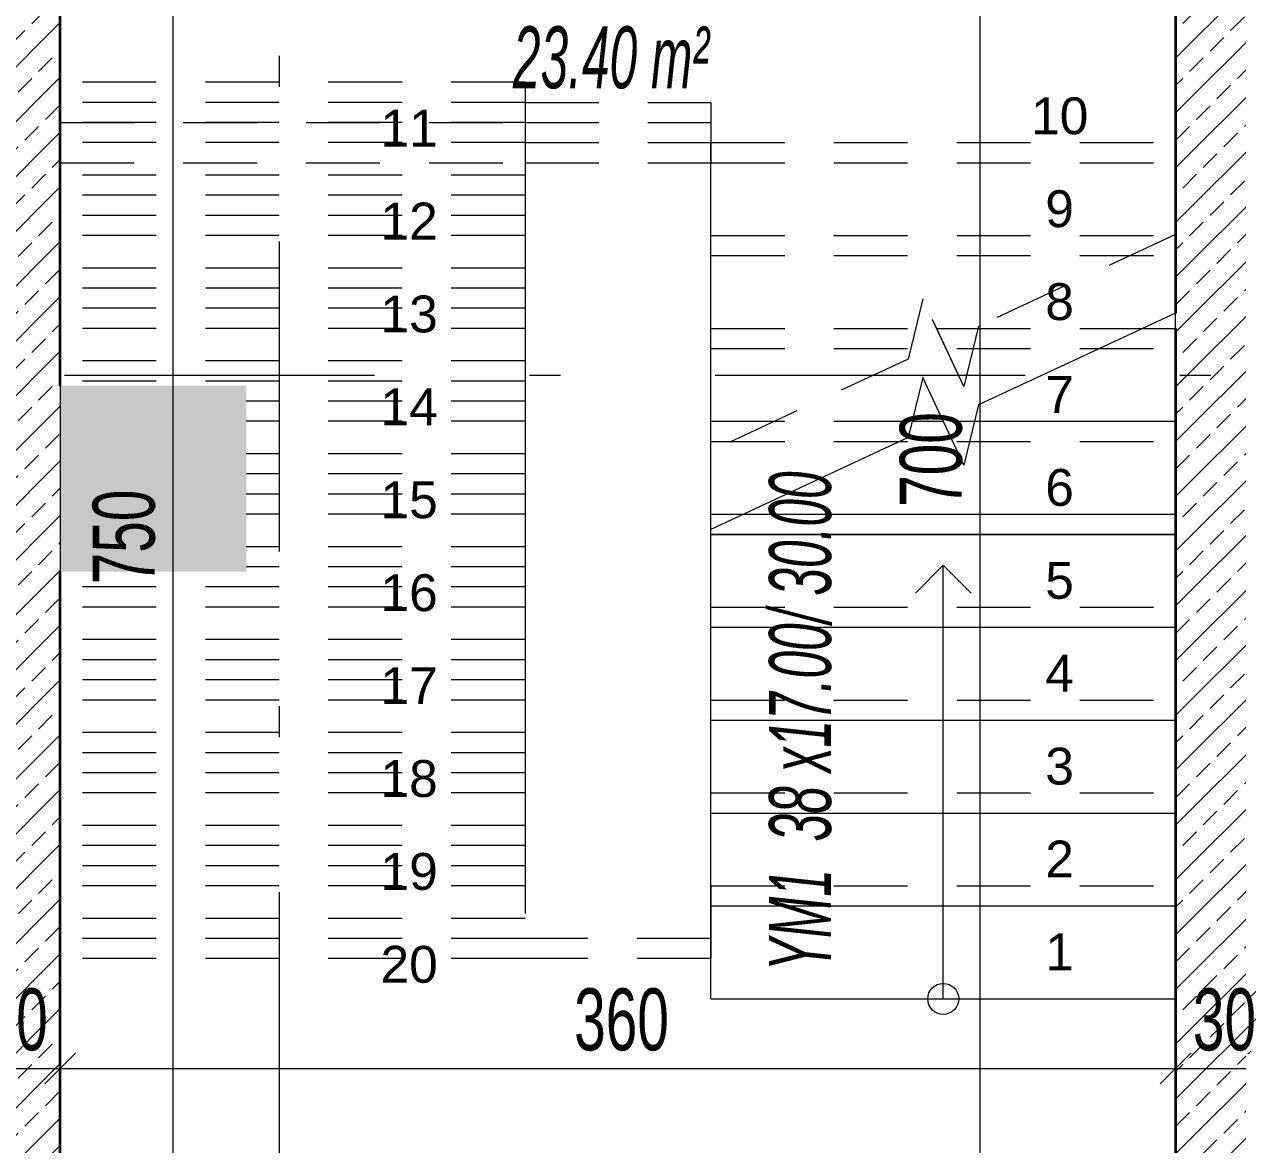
# Model space of a CAD drawing. Header units: metres. Extents: x 8 to 325, y -31 to 15.
# Drawn here: x 146.078 to 149.995, y -10.451 to -6.833 of the extents above; entities that cross this region are included whole.
import ezdxf

# ---------------------------------------------------------------- set-up
doc = ezdxf.new("R2010")
doc.units = ezdxf.units.M
for name, pattern in [('Dash', [0.6, 0.3, -0.3]), ('Dash dot', [2.1, 1, -0.5, 0.1, -0.5]), ('Grid Line', [2.2225, 1.27, -0.3175, 0.3175, -0.3175]), ('Overhead', [0.396875, 0.238125, -0.15875])]:
    doc.linetypes.add(name, pattern=pattern)
for name, color, linetype, lineweight in [('A-ALAN', 7, 'Continuous', 9), ('A-DETY', 7, 'Continuous', 9), ('A-DETY-AKS', 7, 'Continuous', 9), ('A-DETY-ETKT', 7, 'Continuous', 9), ('A-DETY-KESK', 7, 'Dash', 9), ('A-DETY-OLCU', 7, 'Continuous', 9), ('A-DETY-OLCU-100', 7, 'Continuous', 9), ('A-DUVR', 7, 'Continuous', 9), ('A-DUVR-TARM', 7, 'Continuous', 35), ('A-MERD', 7, 'Continuous', 9), ('A-MERD-CZGI', 7, 'Continuous', 9)]:
    doc.layers.add(name, color=color, linetype=linetype, lineweight=lineweight)
doc.styles.add('Arial', font='arial.ttf', dxfattribs={"height": 0.119063})
doc.styles.add('Arial Narrow_5', font='ARIALN.TTF', dxfattribs={"width": 0.8, "height": 0.2})
doc.styles.add('Arial Narrow_I', font='ARIALNI.TTF', dxfattribs={"width": 0.7, "height": 0.2})
doc.dimstyles.new('TKFN_ARDI_Ölçü_1_100__İç_', dxfattribs={"dimscale": 0.3048, "dimtxt": 0.204686, "dimasz": 0.328084, "dimexe": 0.328084, "dimexo": 0.0625, "dimgap": 0, "dimtad": 1, "dimdec": 0, "dimlfac": 100, "dimdsep": 46, "dimtxsty": 'Arial Narrow_5', "dimblk1": 'OBLIQUE', "dimblk2": 'OBLIQUE', "dimsah": 1, "dimcen": 0.09, "dimdle": 0.328084, "dimadec": 8, "dimazin": 0, "dimtfac": 1, "dimtdec": 4, "dimtix": 1, "dimtmove": 0, "dimatfit": 3, "dimfxl": 0.656168, "dimfxlon": 1, "dimtvp": 1, "dimtolj": 1, "dimtzin": 0, "dimarcsym": 2})
doc.dimstyles.new('TKFN_ARDI_Ölçü_1_100__İç__3', dxfattribs={"dimscale": 0.3048, "dimtxt": 0.204686, "dimasz": 0.328084, "dimexe": 0.328084, "dimexo": 0.0625, "dimgap": 0, "dimtad": 1, "dimdec": 0, "dimlfac": 100, "dimdsep": 46, "dimtxsty": 'Arial Narrow_5', "dimblk1": 'OBLIQUE', "dimblk2": 'OBLIQUE', "dimsah": 1, "dimcen": 0.09, "dimdle": 0.328084, "dimadec": 8, "dimazin": 0, "dimtfac": 1, "dimtdec": 4, "dimtix": 1, "dimtmove": 0, "dimatfit": 3, "dimfxl": 0.656168, "dimfxlon": 1, "dimtvp": 1, "dimtolj": 1, "dimtzin": 0, "dimarcsym": 2})
pattern_1 = [(45, (0, 0), (-0.08845199, 0.08845199), []), (45, (0.08846, 0), (-0.08845199, 0.08845199), [0.06255, -0.03127])]

# ---------------------------------------------------------------- blocks, each defined once
blk = doc.blocks.new('IC-TKN-M7-S23-000-10-A1-32-K-T-6C-200_rvt-1-_1_13_4_13_ PERON KATI _FFL_')
at = {"layer": 'A-DUVR-TARM', "lineweight": 9, "true_color": 0x787878}
h = blk.add_hatch(dxfattribs=at)
h.set_pattern_fill('FP_112', color=8, style=0, pattern_type=2)
h.set_pattern_definition(pattern_1)
h.paths.add_polyline_path([(-155, -12.25), (-154.7, -12.25), (-154.7, -4.75), (-155, -4.75), (-155, -12.2135)])
h = blk.add_hatch(dxfattribs=at)
h.set_pattern_fill('FP_112', color=8, style=0, pattern_type=2)
h.set_pattern_definition(pattern_1)
h.paths.add_polyline_path([(-158.7353, -11.75), (-158.6, -11.75), (-158.6, -11.6), (-158.9, -11.6), (-158.9, -11.75)])
h.paths.add_polyline_path([(-158.9, -10.5), (-158.6, -10.5), (-158.6, -5), (-158.9, -5), (-158.9, -9.3599)])
at = {"layer": 'A-DUVR', "lineweight": 35}
for p, q in [((-158.6, -8), (-158.6, -5.25)), ((-155, -5.25), (-155, -7.7653)), ((-155, -7.815), (-155, -11.75)), ((-158.6, -10.5), (-158.6, -8.6))]:
    blk.add_line(p, q, dxfattribs=at)
at = {"layer": 'A-MERD', "linetype": 'Overhead'}
for p, q in [((-158.6, -5.25), (-158.6, -7.215)), ((-158.6, -5.25), (-158.6, -7.085)), ((-155, -7.215), (-155, -5.25)), ((-155, -7.215), (-155, -5.25)), ((-157.1, -7.085), (-158.6, -7.085)), ((-158.6, -7.085), (-158.6, -8)), ((-157.1, -7.085), (-158.6, -7.085)), ((-157.1, -7.085), (-156.5, -7.085)), ((-157.1, -7.085), (-157.1, -9.785)), ((-156.5, -7.085), (-156.5, -7.215)), ((-157.1, -7.215), (-158.6, -7.215)), ((-158.6, -7.215), (-158.6, -8)), ((-157.1, -7.215), (-158.6, -7.215)), ((-157.1, -7.215), (-156.5, -7.215)), ((-157.1, -7.215), (-157.1, -9.615)), ((-156.5, -7.215), (-155, -7.215)), ((-156.5, -7.215), (-155, -7.215)), ((-156.5, -9.615), (-156.5, -7.215)), ((-156.5, -8.2107), (-156.5, -7.215)), ((-156.5, -7.215), (-155, -7.215)), ((-156.5, -7.215), (-155, -7.215)), ((-155, -9.615), (-155, -7.215)), ((-155, -7.5113), (-155, -7.215)), ((-157.1, -7.385), (-158.6, -7.385)), ((-157.1, -7.385), (-158.6, -7.385)), ((-157.1, -7.515), (-158.6, -7.515)), ((-157.1, -7.515), (-158.6, -7.515)), ((-156.5, -7.515), (-155, -7.515)), ((-156.5, -7.515), (-155.008, -7.515)), ((-156.5, -7.515), (-155, -7.515)), ((-156.5, -7.515), (-155.008, -7.515)), ((-155, -7.5113), (-155.6367, -7.8082)), ((-157.1, -7.685), (-158.6, -7.685)), ((-157.1, -7.685), (-158.6, -7.685)), ((-155.816, -7.7194), (-155.8633, -7.9138)), ((-155.684, -8.0026), (-155.816, -7.7194)), ((-157.1, -7.815), (-158.6, -7.815)), ((-157.1, -7.815), (-158.6, -7.815)), ((-156.5, -7.815), (-155, -7.815)), ((-156.5, -7.815), (-155.8393, -7.815)), ((-156.5, -7.815), (-155, -7.815)), ((-156.5, -7.815), (-155.8393, -7.815)), ((-155.7715, -7.815), (-155.6384, -7.815)), ((-155.7715, -7.815), (-155.6384, -7.815)), ((-155.6367, -7.8082), (-155.684, -8.0026)), ((-155.1066, -7.815), (-155, -7.815)), ((-155.8633, -7.9138), (-156.5, -8.2107)), ((-157.1, -7.985), (-158.6, -7.985)), ((-157.1, -7.985), (-158.6, -7.985)), ((-157.1, -8.115), (-158, -8.115)), ((-157.1, -8.115), (-158, -8.115)), ((-156.5, -8.115), (-155, -8.115)), ((-156.5, -8.115), (-156.2947, -8.115)), ((-156.5, -8.115), (-155, -8.115)), ((-156.5, -8.115), (-156.2947, -8.115)), ((-155.8504, -8.115), (-155.75, -8.115)), ((-155.6496, -8.115), (-155, -8.115)), ((-157.1, -8.285), (-158, -8.285)), ((-157.1, -8.285), (-158, -8.285)), ((-157.1, -8.415), (-158, -8.415)), ((-157.1, -8.415), (-158, -8.415)), ((-156.5, -8.415), (-155, -8.415)), ((-156.5, -8.415), (-155, -8.415)), ((-156.3934, -8.415), (-155, -8.415)), ((-158.6, -8.6), (-158.6, -9.615)), ((-158.6, -8.6), (-158.6, -9.785)), ((-157.1, -8.585), (-158, -8.585)), ((-157.1, -8.585), (-158, -8.585)), ((-157.1, -8.715), (-158.6, -8.715)), ((-157.1, -8.715), (-158.6, -8.715)), ((-156.5, -8.715), (-155, -8.715)), ((-156.5, -8.715), (-155, -8.715)), ((-157.1, -8.885), (-158.6, -8.885)), ((-157.1, -8.885), (-158.6, -8.885)), ((-157.1, -9.015), (-158.6, -9.015)), ((-157.1, -9.015), (-158.6, -9.015)), ((-156.5, -9.015), (-155, -9.015)), ((-156.5, -9.015), (-155, -9.015)), ((-157.1, -9.185), (-158.6, -9.185)), ((-157.1, -9.185), (-158.6, -9.185)), ((-157.1, -9.315), (-158.6, -9.315)), ((-157.1, -9.315), (-158.6, -9.315)), ((-156.5, -9.315), (-155, -9.315)), ((-156.5, -9.315), (-155, -9.315)), ((-157.1, -9.485), (-158.6, -9.485)), ((-157.1, -9.485), (-158.6, -9.485)), ((-157.1, -9.615), (-158.6, -9.615)), ((-156.5, -9.615), (-156.5, -9.785)), ((-156.5, -9.615), (-155, -9.615)), ((-156.5, -9.615), (-155, -9.615)), ((-155, -11.75), (-155, -9.615)), ((-158.6, -9.785), (-158.6, -11.75)), ((-157.1, -9.785), (-158.6, -9.785)), ((-157.1, -9.785), (-158.6, -9.785)), ((-156.5, -9.785), (-157.1, -9.785))]:
    blk.add_line(p, q, dxfattribs=at)
at = {"layer": 'A-MERD'}
for p, q in [((-155, -7.7653), (-155.6367, -8.0622)), ((-155, -7.815), (-155, -7.7653)), ((-155.1066, -7.815), (-155, -7.815)), ((-155.816, -7.9734), (-155.8633, -8.1678)), ((-155.684, -8.2566), (-155.816, -7.9734)), ((-155.6367, -8.0622), (-155.684, -8.2566)), ((-155.8504, -8.115), (-155.75, -8.115)), ((-155.6496, -8.115), (-155, -8.115)), ((-155.8633, -8.1678), (-156.5, -8.4647)), ((-156.3934, -8.415), (-155, -8.415)), ((-156.5, -8.48), (-156.5, -8.4647))]:
    blk.add_line(p, q, dxfattribs=at)
blk = doc.blocks.new('DIMBLOCK62-_1_13_4_13_ PERON KATI _FFL_')
at = {"layer": 'A-DETY-OLCU-100', "transparency": 16777216}
for p, q in [((146.5578, -4.75), (146.5078, -4.7)), ((146.5578, -4.75), (146.4578, -4.75)), ((146.5578, -4.75), (146.5578, -12.25)), ((146.5578, -4.75), (146.6078, -4.8)), ((146.5578, -4.75), (146.7578, -4.75)), ((146.5578, -12.25), (146.5078, -12.2)), ((146.5578, -12.25), (146.4578, -12.25)), ((146.5578, -12.25), (146.6078, -12.3)), ((146.5578, -12.25), (146.7578, -12.25))]:
    blk.add_line(p, q, dxfattribs=at)
at = {"layer": 'A-DETY-OLCU-100', "color": 0, "transparency": 16777216, "insert": (146.2993, -8.6413), "char_height": 0.2, "width": 0.339194, "attachment_point": 1, "rotation": 90, "line_spacing_factor": 0.974696, "style": 'Arial Narrow_5'}
blk.add_mtext('750', dxfattribs=at)
blk = doc.blocks.new('_Oblique')
at = {"color": 0, "linetype": 'ByBlock', "lineweight": -2}
blk.add_line((-0.5, -0.5), (0.5, 0.5), dxfattribs=at)
blk = doc.blocks.new('DIMBLOCK69-_1_13_4_13_ PERON KATI _FFL_')
at = {"layer": 'A-DETY-OLCU-100', "transparency": 16777216}
for p, q in [((149.1627, -4.75), (149.1127, -4.7)), ((149.1627, -4.75), (149.0627, -4.75)), ((149.1627, -4.75), (149.1627, -11.75)), ((149.1627, -4.75), (149.2127, -4.8)), ((149.1627, -4.75), (149.3627, -4.75)), ((149.1627, -11.75), (149.1127, -11.7)), ((149.1627, -11.75), (149.0627, -11.75)), ((149.1627, -11.75), (149.2127, -11.8)), ((149.1627, -11.75), (149.3627, -11.75))]:
    blk.add_line(p, q, dxfattribs=at)
at = {"layer": 'A-DETY-OLCU-100', "color": 0, "transparency": 16777216, "insert": (148.9042, -8.3913), "char_height": 0.2, "width": 0.339194, "attachment_point": 1, "rotation": 90, "line_spacing_factor": 0.974696, "style": 'Arial Narrow_5'}
blk.add_mtext('700', dxfattribs=at)
blk = doc.blocks.new('DIMBLOCK428-_1_13_4_13_ PERON KATI _FFL_')
at = {"layer": 'A-DETY-OLCU-100', "transparency": 16777216}
for p, q in [((145.8947, -10.2047), (145.8947, -10.0047)), ((146.1947, -10.2047), (146.1947, -10.0047)), ((145.8947, -10.2047), (145.9447, -10.1547)), ((146.1947, -10.2047), (146.2447, -10.1547)), ((145.8947, -10.2047), (145.8447, -10.2547)), ((145.8947, -10.2047), (146.1947, -10.2047)), ((145.8947, -10.2047), (145.8947, -10.3047)), ((146.1947, -10.2047), (146.1447, -10.2547)), ((146.1947, -10.2047), (146.1947, -10.3047))]:
    blk.add_line(p, q, dxfattribs=at)
at = {"layer": 'A-DETY-OLCU-100', "color": 0, "transparency": 16777216, "insert": (145.9504, -9.9462), "char_height": 0.2, "width": 0.22613, "attachment_point": 1, "line_spacing_factor": 0.974696, "style": 'Arial Narrow_5'}
blk.add_mtext('30', dxfattribs=at)
blk = doc.blocks.new('DIMBLOCK429-_1_13_4_13_ PERON KATI _FFL_')
at = {"layer": 'A-DETY-OLCU-100', "transparency": 16777216}
for p, q in [((146.1947, -10.2047), (146.1947, -10.0047)), ((149.7947, -10.2047), (149.7947, -10.0047)), ((146.1947, -10.2047), (146.2447, -10.1547)), ((149.7947, -10.2047), (149.8447, -10.1547)), ((146.1947, -10.2047), (146.1447, -10.2547)), ((146.1947, -10.2047), (149.7947, -10.2047)), ((146.1947, -10.2047), (146.1947, -10.3047)), ((149.7947, -10.2047), (149.7447, -10.2547)), ((149.7947, -10.2047), (149.7947, -10.3047))]:
    blk.add_line(p, q, dxfattribs=at)
at = {"layer": 'A-DETY-OLCU-100', "color": 0, "transparency": 16777216, "insert": (147.8533, -9.9462), "char_height": 0.2, "width": 0.339194, "attachment_point": 1, "line_spacing_factor": 0.974696, "style": 'Arial Narrow_5'}
blk.add_mtext('360', dxfattribs=at)
blk = doc.blocks.new('DIMBLOCK430-_1_13_4_13_ PERON KATI _FFL_')
at = {"layer": 'A-DETY-OLCU-100', "transparency": 16777216}
for p, q in [((149.7947, -10.2047), (149.7947, -10.0047)), ((150.0947, -10.2047), (150.0947, -10.0047)), ((149.7947, -10.2047), (149.8447, -10.1547)), ((150.0947, -10.2047), (150.1447, -10.1547)), ((149.7947, -10.2047), (149.7447, -10.2547)), ((149.7947, -10.2047), (150.0947, -10.2047)), ((149.7947, -10.2047), (149.7947, -10.3047)), ((150.0947, -10.2047), (150.0447, -10.2547)), ((150.0947, -10.2047), (150.0947, -10.3047))]:
    blk.add_line(p, q, dxfattribs=at)
at = {"layer": 'A-DETY-OLCU-100', "color": 0, "transparency": 16777216, "insert": (149.8504, -9.9462), "char_height": 0.2, "width": 0.22613, "attachment_point": 1, "line_spacing_factor": 0.974696, "style": 'Arial Narrow_5'}
blk.add_mtext('30', dxfattribs=at)

msp = doc.modelspace()

# ---------------------------------------------------------------- hatches: boundary and pattern name
at = {"layer": 'A-DETY', "true_color": 0xffffff}
msp.add_hatch(color=7, dxfattribs=at).paths.add_polyline_path([(146.7947, -8.6), (146.7947, -8), (146.1947, -8), (146.1947, -8.6)])

# ---------------------------------------------------------------- linework, layer by layer
at = {"layer": 'A-ALAN', "color": 8, "true_color": 0x808080, "flags": 128}
msp.add_lwpolyline([(146.1947, -10.5), (146.1947, -11.6), (146.1947, -11.75), (147.5947, -11.75), (149.7947, -11.75), (149.7947, -10.9929), (149.7947, -10.7897), (149.7947, -8.8516), (149.7947, -8.6484), (149.7947, -5.25), (146.1947, -5.25), (146.1947, -8.8984), (146.1947, -9.1016)], close=True, dxfattribs=at)
at = {"layer": 'A-DETY-AKS', "linetype": 'Grid Line'}
msp.add_line((149.7947, -28.9632), (149.7947, 13.6518), dxfattribs=at)
at = {"layer": 'A-DETY-KESK', "linetype": 'Dash dot'}
for p, q in [((146.9016, 13.4651), (146.9016, -28.9557)), ((294.2087, -7.9668), (142.343, -7.9668))]:
    msp.add_line(p, q, dxfattribs=at)
at = {"layer": 'A-MERD', "linetype": 'Overhead'}
for p, q in [((146.1947, -5.25), (146.1947, -7.215)), ((146.1947, -5.25), (146.1947, -7.085)), ((149.7947, -7.215), (149.7947, -5.25)), ((149.7947, -7.215), (149.7947, -5.25)), ((146.1947, -5.315), (146.1947, -7.28)), ((146.1947, -5.315), (146.1947, -7.15)), ((149.7947, -7.28), (149.7947, -5.315)), ((149.7947, -7.28), (149.7947, -5.315)), ((147.6947, -7.02), (146.1947, -7.02)), ((146.1947, -7.02), (146.1947, -8)), ((147.6947, -7.02), (146.1947, -7.02)), ((147.6947, -7.02), (147.6947, -9.72)), ((147.6947, -7.085), (146.1947, -7.085)), ((146.1947, -7.085), (146.1947, -8)), ((147.6947, -7.085), (146.1947, -7.085)), ((147.6947, -7.085), (148.2947, -7.085)), ((147.6947, -7.085), (147.6947, -9.785)), ((148.2947, -7.085), (148.2947, -7.215)), ((146.1947, -7.15), (147.6947, -7.15)), ((147.6947, -7.15), (146.1947, -7.15)), ((146.1947, -7.15), (146.1947, -8)), ((147.6947, -7.15), (146.1947, -7.15)), ((147.6947, -7.15), (148.2947, -7.15)), ((147.6947, -7.15), (147.6947, -9.55)), ((148.2947, -7.15), (148.2947, -7.28)), ((147.6947, -7.215), (146.1947, -7.215)), ((146.1947, -7.215), (146.1947, -8)), ((147.6947, -7.215), (146.1947, -7.215)), ((147.6947, -7.215), (148.2947, -7.215)), ((147.6947, -7.215), (147.6947, -9.615)), ((148.2947, -7.215), (149.7947, -7.215)), ((148.2947, -7.215), (149.7947, -7.215)), ((148.2947, -9.615), (148.2947, -7.215)), ((148.2947, -8.2107), (148.2947, -7.215)), ((148.2947, -7.215), (149.7947, -7.215)), ((148.2947, -7.215), (149.7947, -7.215)), ((149.7947, -9.615), (149.7947, -7.215)), ((149.7947, -7.5113), (149.7947, -7.215)), ((146.1947, -7.28), (147.6947, -7.28)), ((147.6947, -7.28), (148.2947, -7.28)), ((148.2947, -7.28), (149.7947, -7.28)), ((148.2947, -7.28), (149.7947, -7.28)), ((148.2947, -9.68), (148.2947, -7.28)), ((148.2947, -8.48), (148.2947, -7.28)), ((148.2947, -7.28), (149.7947, -7.28)), ((148.2947, -7.28), (149.7947, -7.28)), ((149.7947, -9.68), (149.7947, -7.28)), ((149.7947, -8.3124), (149.7947, -7.28)), ((147.6947, -7.32), (146.1947, -7.32)), ((147.6947, -7.32), (146.1947, -7.32)), ((147.6947, -7.385), (146.1947, -7.385)), ((147.6947, -7.385), (146.1947, -7.385)), ((147.6947, -7.45), (146.1947, -7.45)), ((147.6947, -7.45), (146.1947, -7.45)), ((147.6947, -7.515), (146.1947, -7.515)), ((147.6947, -7.515), (146.1947, -7.515)), ((148.2947, -7.515), (149.7947, -7.515)), ((148.2947, -7.515), (149.7867, -7.515)), ((148.2947, -7.515), (149.7947, -7.515)), ((148.2947, -7.515), (149.7867, -7.515)), ((149.7947, -7.5113), (149.1579, -7.8082)), ((148.2947, -7.58), (149.7947, -7.58)), ((148.2947, -7.58), (149.7947, -7.58)), ((148.2947, -7.58), (149.7947, -7.58)), ((148.2947, -7.58), (149.7947, -7.58)), ((147.6947, -7.62), (146.1947, -7.62)), ((147.6947, -7.62), (146.1947, -7.62)), ((147.6947, -7.685), (146.1947, -7.685)), ((147.6947, -7.685), (146.1947, -7.685)), ((147.6947, -7.75), (146.1947, -7.75)), ((147.6947, -7.75), (146.1947, -7.75)), ((148.9786, -7.7194), (148.9314, -7.9138)), ((149.1107, -8.0026), (148.9786, -7.7194)), ((147.6947, -7.815), (146.1947, -7.815)), ((147.6947, -7.815), (146.1947, -7.815)), ((148.2947, -7.815), (149.7947, -7.815)), ((148.2947, -7.815), (148.9554, -7.815)), ((148.2947, -7.815), (149.7947, -7.815)), ((148.2947, -7.815), (148.9554, -7.815)), ((149.0232, -7.815), (149.1563, -7.815)), ((149.0232, -7.815), (149.1563, -7.815)), ((149.1579, -7.8082), (149.1107, -8.0026)), ((149.688, -7.815), (149.7947, -7.815)), ((148.2947, -7.88), (149.7947, -7.88)), ((148.2947, -7.88), (149.7947, -7.88)), ((148.2947, -7.88), (149.7947, -7.88)), ((148.2947, -7.88), (149.7947, -7.88)), ((147.6947, -7.92), (146.1947, -7.92)), ((147.6947, -7.92), (146.1947, -7.92)), ((148.9314, -7.9138), (148.2947, -8.2107)), ((147.6947, -7.985), (146.1947, -7.985)), ((147.6947, -7.985), (146.1947, -7.985)), ((147.6947, -8.05), (146.7947, -8.05)), ((147.6947, -8.05), (146.7947, -8.05)), ((147.6947, -8.115), (146.7947, -8.115)), ((147.6947, -8.115), (146.7947, -8.115)), ((148.2947, -8.115), (149.7947, -8.115)), ((148.2947, -8.115), (148.5, -8.115)), ((148.2947, -8.115), (149.7947, -8.115)), ((148.2947, -8.115), (148.5, -8.115)), ((148.9442, -8.115), (149.0447, -8.115)), ((149.1451, -8.115), (149.7947, -8.115)), ((148.2947, -8.18), (149.7947, -8.18)), ((148.2947, -8.18), (149.7947, -8.18)), ((148.2947, -8.18), (149.7947, -8.18)), ((148.2947, -8.18), (149.7947, -8.18)), ((147.6947, -8.22), (146.7947, -8.22)), ((147.6947, -8.22), (146.7947, -8.22)), ((147.6947, -8.285), (146.7947, -8.285)), ((147.6947, -8.285), (146.7947, -8.285)), ((147.6947, -8.35), (146.7947, -8.35)), ((147.6947, -8.35), (146.7947, -8.35)), ((147.6947, -8.415), (146.7947, -8.415)), ((147.6947, -8.415), (146.7947, -8.415)), ((148.2947, -8.415), (149.7947, -8.415)), ((148.2947, -8.415), (149.7947, -8.415)), ((148.4013, -8.415), (149.7947, -8.415)), ((148.2947, -8.48), (149.7947, -8.48)), ((148.2947, -8.48), (149.7947, -8.48)), ((148.2947, -8.48), (149.7947, -8.48)), ((147.6947, -8.52), (146.7947, -8.52)), ((147.6947, -8.52), (146.7947, -8.52)), ((146.1947, -8.6), (146.1947, -9.615)), ((146.1947, -8.6), (146.1947, -9.785)), ((146.1947, -8.6), (146.1947, -9.55)), ((146.1947, -8.6), (146.1947, -9.72)), ((147.6947, -8.585), (146.7947, -8.585)), ((147.6947, -8.585), (146.7947, -8.585)), ((147.6947, -8.65), (146.1947, -8.65)), ((147.6947, -8.65), (146.1947, -8.65)), ((147.6947, -8.715), (146.1947, -8.715)), ((147.6947, -8.715), (146.1947, -8.715)), ((148.2947, -8.715), (149.7947, -8.715)), ((148.2947, -8.715), (149.7947, -8.715)), ((148.2947, -8.78), (149.7947, -8.78)), ((148.2947, -8.78), (149.7947, -8.78)), ((148.2947, -8.78), (149.7947, -8.78)), ((147.6947, -8.82), (146.1947, -8.82)), ((147.6947, -8.82), (146.1947, -8.82)), ((147.6947, -8.885), (146.1947, -8.885)), ((147.6947, -8.885), (146.1947, -8.885)), ((147.6947, -8.95), (146.1947, -8.95)), ((147.6947, -8.95), (146.1947, -8.95)), ((147.6947, -9.015), (146.1947, -9.015)), ((147.6947, -9.015), (146.1947, -9.015)), ((148.2947, -9.015), (149.7947, -9.015)), ((148.2947, -9.015), (149.7947, -9.015)), ((148.2947, -9.08), (149.7947, -9.08)), ((148.2947, -9.08), (149.7947, -9.08)), ((148.2947, -9.08), (149.7947, -9.08)), ((147.6947, -9.12), (146.1947, -9.12)), ((147.6947, -9.12), (146.1947, -9.12)), ((147.6947, -9.185), (146.1947, -9.185)), ((147.6947, -9.185), (146.1947, -9.185)), ((147.6947, -9.25), (146.1947, -9.25)), ((147.6947, -9.25), (146.1947, -9.25)), ((147.6947, -9.315), (146.1947, -9.315)), ((147.6947, -9.315), (146.1947, -9.315)), ((148.2947, -9.315), (149.7947, -9.315)), ((148.2947, -9.315), (149.7947, -9.315)), ((148.2947, -9.38), (149.7947, -9.38)), ((148.2947, -9.38), (149.7947, -9.38)), ((148.2947, -9.38), (149.7947, -9.38)), ((147.6947, -9.42), (146.1947, -9.42)), ((147.6947, -9.42), (146.1947, -9.42)), ((147.6947, -9.485), (146.1947, -9.485)), ((147.6947, -9.485), (146.1947, -9.485)), ((147.6947, -9.55), (146.1947, -9.55)), ((147.6947, -9.615), (146.1947, -9.615)), ((148.2947, -9.615), (148.2947, -9.785)), ((148.2947, -9.615), (149.7947, -9.615)), ((148.2947, -9.615), (149.7947, -9.615)), ((149.7947, -11.75), (149.7947, -9.615)), ((148.2947, -9.68), (148.2947, -9.85)), ((148.2947, -9.68), (149.7947, -9.68)), ((148.2947, -9.68), (149.7947, -9.68)), ((148.2947, -9.68), (149.7947, -9.68)), ((149.7947, -11.815), (149.7947, -9.68)), ((147.6947, -9.72), (146.1947, -9.72)), ((146.1947, -9.785), (146.1947, -11.75)), ((147.6947, -9.785), (146.1947, -9.785)), ((147.6947, -9.785), (146.1947, -9.785)), ((148.2947, -9.785), (147.6947, -9.785)), ((146.1947, -9.85), (146.1947, -11.815)), ((147.6947, -9.85), (146.1947, -9.85)), ((148.2947, -9.85), (147.6947, -9.85)), ((148.2947, -9.98), (149.7947, -9.98))]:
    msp.add_line(p, q, dxfattribs=at)
at = {"layer": 'A-MERD'}
for p, q in [((149.7947, -7.7653), (149.1579, -8.0622)), ((149.7947, -7.815), (149.7947, -7.7653)), ((149.688, -7.815), (149.7947, -7.815)), ((148.9786, -7.9734), (148.9314, -8.1678)), ((149.1107, -8.2566), (148.9786, -7.9734)), ((149.1579, -8.0622), (149.1107, -8.2566)), ((148.9442, -8.115), (149.0447, -8.115)), ((149.1451, -8.115), (149.7947, -8.115)), ((148.9314, -8.1678), (148.2947, -8.4647)), ((148.4013, -8.415), (149.7947, -8.415)), ((148.2947, -8.48), (148.2947, -8.4647)), ((148.2947, -8.78), (148.2947, -8.48)), ((149.7947, -8.48), (148.2947, -8.48)), ((148.2947, -8.48), (149.7947, -8.48)), ((148.2947, -9.08), (148.2947, -8.78)), ((148.2947, -8.78), (149.7947, -8.78)), ((148.2947, -9.38), (148.2947, -9.08)), ((148.2947, -9.08), (149.7947, -9.08)), ((148.2947, -9.68), (148.2947, -9.38)), ((148.2947, -9.38), (149.7947, -9.38)), ((148.2947, -9.98), (148.2947, -9.68)), ((148.2947, -9.68), (149.7947, -9.68)), ((148.2947, -9.98), (149.7947, -9.98))]:
    msp.add_line(p, q, dxfattribs=at)
at = {"layer": 'A-MERD-CZGI'}
for p, q in [((149.0447, -8.58), (148.9547, -8.67)), ((149.0447, -8.78), (149.0447, -8.58)), ((149.0447, -8.58), (149.1347, -8.67)), ((149.0447, -9.08), (149.0447, -8.78)), ((149.0447, -9.38), (149.0447, -9.08)), ((149.0447, -9.68), (149.0447, -9.38)), ((149.0447, -9.98), (149.0447, -9.68))]:
    msp.add_line(p, q, dxfattribs=at)
msp.add_circle((149.0447, -9.98), 0.05, dxfattribs=at)

# ---------------------------------------------------------------- block references
at = {"lineweight": 5}
msp.add_blockref('IC-TKN-M7-S23-000-10-A1-32-K-T-6C-200_rvt-1-_1_13_4_13_ PERON KATI _FFL_', (304.7947, 0), dxfattribs=at)

# ---------------------------------------------------------------- texts
at = {"layer": 'A-DETY-ETKT'}
for s, insert, char_height, width, attachment_point, line_spacing_factor, style in [('\\pt0.42,0.84,1.26,1.68,2.1,2.52,2.94,3.36,3.78,4.2,4.62,5.04,5.46,5.88,6.3,6.72,7.14,7.56,7.98,8.4,8.82,9.24,9.66,10.08,10.5,10.92,11.34,11.76,12.18,12.6,13.02,13.44;23.40 m²', (147.972, -6.9411), 0.2, 0.6573, 5, 0.949189, 'Arial Narrow_I'), ('10', (149.3281, -7.0689), 0.11906, 0.219776, 1, 0.941778, 'Arial'), ('11', (147.2281, -7.1089), 0.11906, 0.219776, 1, 0.941778, 'Arial'), ('\\fArial|b0|i0|c162|p34|;9', (149.3739, -7.3689), 0.119063, 0.109888, 1, 0.941778, 'Arial'), ('12', (147.2281, -7.4089), 0.11906, 0.219776, 1, 0.941778, 'Arial'), ('\\fArial|b0|i0|c162|p34|;8', (149.3739, -7.6689), 0.119063, 0.109888, 1, 0.941778, 'Arial'), ('13', (147.2281, -7.7089), 0.11906, 0.219776, 1, 0.941778, 'Arial'), ('\\fArial|b0|i0|c162|p34|;7', (149.3739, -7.9689), 0.119063, 0.109888, 1, 0.941778, 'Arial'), ('14', (147.2281, -8.0089), 0.11906, 0.219776, 1, 0.941778, 'Arial'), ('\\fArial|b0|i0|c162|p34|;6', (149.3739, -8.2689), 0.119063, 0.109888, 1, 0.941778, 'Arial'), ('15', (147.2281, -8.3089), 0.11906, 0.219776, 1, 0.941778, 'Arial'), ('\\fArial|b0|i0|c162|p34|;5', (149.3739, -8.5689), 0.119063, 0.109888, 1, 0.941778, 'Arial'), ('16', (147.2281, -8.6089), 0.11906, 0.219776, 1, 0.941778, 'Arial'), ('\\fArial|b0|i0|c162|p34|;4', (149.3739, -8.8689), 0.119063, 0.109888, 1, 0.941778, 'Arial'), ('17', (147.2281, -8.9089), 0.11906, 0.219776, 1, 0.941778, 'Arial'), ('\\fArial|b0|i0|c162|p34|;3', (149.3739, -9.1689), 0.119063, 0.109888, 1, 0.941778, 'Arial'), ('18', (147.2281, -9.2089), 0.11906, 0.219776, 1, 0.941778, 'Arial'), ('\\fArial|b0|i0|c162|p34|;2', (149.3739, -9.4689), 0.119063, 0.109888, 1, 0.941778, 'Arial'), ('19', (147.2281, -9.5089), 0.11906, 0.219776, 1, 0.941778, 'Arial'), ('\\fArial|b0|i0|c162|p34|;1', (149.3739, -9.7689), 0.119063, 0.109888, 1, 0.941778, 'Arial'), ('20', (147.2281, -9.8089), 0.11906, 0.219776, 1, 0.941778, 'Arial')]:
    msp.add_mtext(s, dxfattribs=dict(at, insert=insert, char_height=char_height, width=width, attachment_point=attachment_point, line_spacing_factor=line_spacing_factor, style=style))
at = {"layer": 'A-DETY-ETKT', "insert": (148.5837, -9.8906), "char_height": 0.2, "width": 1.6758, "attachment_point": 4, "rotation": 90, "line_spacing_factor": 0.949189, "style": 'Arial Narrow_I'}
msp.add_mtext('\\pxt4.445,8.89,13.335,17.78,22.225,26.67,31.115,35.56,40.005,44.45,48.895,53.34,57.785,62.23,66.675,71.12,75.565,80.01,84.455,88.9,93.345,97.79,102.235,106.68,111.125,115.57,120.015,124.46,128.905,133.35,137.795,142.24;{YM1  38 x17.00/ 30.00}', dxfattribs=at)

# ---------------------------------------------------------------- dimensions: what is measured, and where the dimension line sits
at = {"layer": 'A-DETY-OLCU'}
for base, p1, p2, override, picture, middle in [((146.5578, -12.25), (146.7578, -4.75), (146.7578, -12.25), {"dimpost": '<>', "dimfxl": 7.5}, 'DIMBLOCK62-_1_13_4_13_ PERON KATI _FFL_', (146.4557, -8.5)), ((149.1627, -11.75), (149.3627, -4.75), (149.3627, -11.75), {"dimpost": '<>', "dimfxl": 7}, 'DIMBLOCK69-_1_13_4_13_ PERON KATI _FFL_', (149.0606, -8.25))]:
    dim = msp.add_linear_dim(base=base, p1=p1, p2=p2, angle=90, dimstyle='TKFN_ARDI_Ölçü_1_100__İç_', override=override, dxfattribs=at)
    dim.commit()
    dim.dimension.update_dxf_attribs({"geometry": picture, "text_midpoint": middle})
for base, p1, p2, override, picture, middle in [((146.1947, -10.2047), (145.8947, -10.0047), (146.1947, -10.0047), {"dimpost": '<>', "dimfxl": 0.3}, 'DIMBLOCK428-_1_13_4_13_ PERON KATI _FFL_', (146.0447, -10.1026)), ((149.7947, -10.2047), (146.1947, -10.0047), (149.7947, -10.0047), {"dimpost": '<>', "dimfxl": 3.6}, 'DIMBLOCK429-_1_13_4_13_ PERON KATI _FFL_', (147.9947, -10.1026)), ((150.0947, -10.2047), (149.7947, -10.0047), (150.0947, -10.0047), {"dimpost": '<>', "dimfxl": 0.3}, 'DIMBLOCK430-_1_13_4_13_ PERON KATI _FFL_', (149.9447, -10.1026))]:
    dim = msp.add_linear_dim(base=base, p1=p1, p2=p2, dimstyle='TKFN_ARDI_Ölçü_1_100__İç__3', override=override, dxfattribs=at)
    dim.commit()
    dim.dimension.update_dxf_attribs({"geometry": picture, "text_midpoint": middle})

doc.saveas('drawing.dxf')
